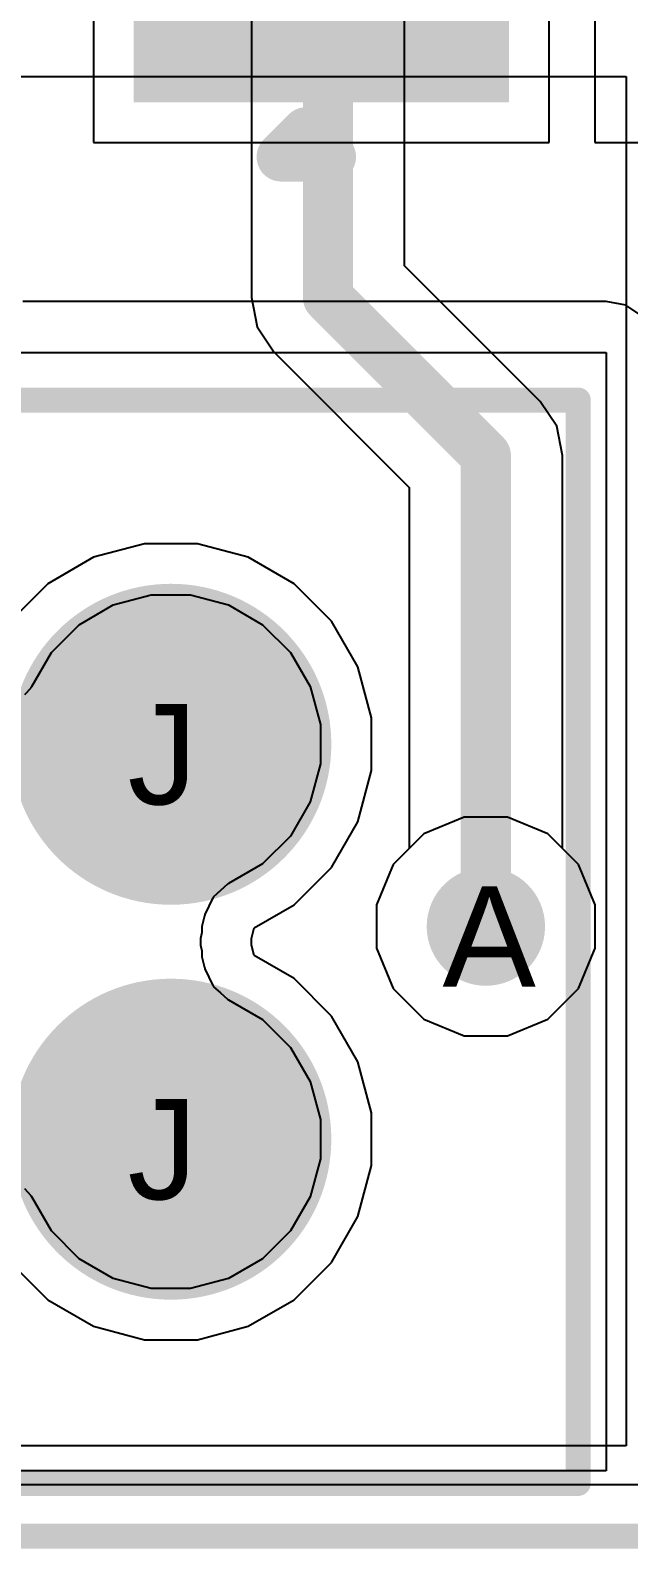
# Model space of a CAD drawing. Header units: inches. Extents: x 0 to 208, y 0 to 213.
# Drawn here: x 4.9791 to 5.0985, y -0.0025 to 0.3002 of the extents above; entities that cross this region are included whole.
import ezdxf

# ---------------------------------------------------------------- set-up
doc = ezdxf.new("R2010")
doc.units = ezdxf.units.IN
doc.header["$MEASUREMENT"] = 0
for name, color, linetype in [('Board_Outline', 216, 'Continuous'), ('Bottom Layer', 5, 'Continuous'), ('Bottom Solder', 6, 'Continuous'), ('Drill Drawing', 1, 'Continuous'), ('L2_GND1', 16, 'Continuous'), ('L3_SIG1', 76, 'Continuous'), ('L4_PWR', 90, 'Continuous'), ('L5_GND2', 156, 'Continuous'), ('L6_SIG2', 130, 'Continuous'), ('L7_GND3', 216, 'Continuous'), ('Multi-Layer', 9, 'Continuous'), ('Pad Holes', 156, 'Continuous'), ('Top Layer', 1, 'Continuous'), ('Top Overlay', 2, 'Continuous'), ('Top Paste', 8, 'Continuous'), ('Top Solder', 216, 'Continuous'), ('Via Holes', 16, 'Continuous')]:
    doc.layers.add(name, color=color, linetype=linetype)
doc.styles.add('Arial', font='', dxfattribs={"height": 0.2})
doc.styles.get('Arial').set_extended_font_data('Arial')

# ---------------------------------------------------------------- blocks, each defined once
blk = doc.blocks.new('PC817X2NIPW_176')
at = {"layer": 'Top Layer'}
blk.add_hatch(color=1, dxfattribs=at).paths.add_polyline_path([(-0.1437, 0.08543), (-0.1437, 0.01457), (-0.24212, 0.01457), (-0.24212, 0.08543)])
at = {"layer": 'Top Paste'}
blk.add_hatch(color=8, dxfattribs=at).paths.add_polyline_path([(-0.1437, 0.08543), (-0.1437, 0.01457), (-0.24212, 0.01457), (-0.24212, 0.08543)])
at = {"layer": 'Top Solder'}
blk.add_hatch(color=216, dxfattribs=at).paths.add_polyline_path([(-0.1417, 0.08743), (-0.1417, 0.01257), (-0.24412, 0.01257), (-0.24412, 0.08743)])
at = {"layer": 'Top Overlay'}
for points in [[(-0.255, 0.058, 0.00984, 0.00984, 0), (-0.255, 0.048, 0.00984, 0.00984, 0)], [(-0.255, 0.058, 0.00984, 0.00984, 0), (-0.25, 0.053, 0.00984, 0.00984, 0)], [(-0.25, 0.053, 0.00984, 0.00984, 0), (-0.255, 0.048, 0.00984, 0.00984, 0)]]:
    blk.add_lwpolyline(points, format="xyseb", dxfattribs=at)
for points in [[(-0.25746, 0.058, 0.00492, 0.00492, 1), (-0.25254, 0.058, 0.00492, 0.00492, 1)], [(-0.25746, 0.058, 0.00492, 0.00492, 1), (-0.25254, 0.058, 0.00492, 0.00492, 1)], [(-0.25246, 0.053, 0.00492, 0.00492, 1), (-0.24754, 0.053, 0.00492, 0.00492, 1)], [(-0.25246, 0.053, 0.00492, 0.00492, 1), (-0.24754, 0.053, 0.00492, 0.00492, 1)], [(-0.25746, 0.048, 0.00492, 0.00492, 1), (-0.25254, 0.048, 0.00492, 0.00492, 1)], [(-0.25746, 0.048, 0.00492, 0.00492, 1), (-0.25254, 0.048, 0.00492, 0.00492, 1)]]:
    blk.add_lwpolyline(points, format="xyseb", close=True, dxfattribs=at)
blk = doc.blocks.new('HX20012_6A_______530')
at = {"layer": 'Bottom Layer'}
h = blk.add_hatch(color=5, dxfattribs=at)
edge = h.paths.add_edge_path()
edge.add_arc((-0.07874, 0.03937), 0.03, 0, 360)
h = blk.add_hatch(color=5, dxfattribs=at)
edge = h.paths.add_edge_path()
edge.add_arc((0, 0.03937), 0.03, 0, 360)
h = blk.add_hatch(color=5, dxfattribs=at)
edge = h.paths.add_edge_path()
edge.add_arc((0.07874, 0.03937), 0.03, 0, 360)
blk.add_hatch(color=5, dxfattribs=at).paths.add_polyline_path([(-0.10874, -0.00937), (-0.04874, -0.00937), (-0.04874, -0.06937), (-0.10874, -0.06937)])
h = blk.add_hatch(color=5, dxfattribs=at)
edge = h.paths.add_edge_path()
edge.add_arc((0, -0.03937), 0.03, 0, 360)
h = blk.add_hatch(color=5, dxfattribs=at)
edge = h.paths.add_edge_path()
edge.add_arc((0.07874, -0.03937), 0.03, 0, 360)
at = {"layer": 'Bottom Solder'}
h = blk.add_hatch(color=6, dxfattribs=at)
edge = h.paths.add_edge_path()
edge.add_arc((-0.07874, 0.03937), 0.032, 0, 360)
h = blk.add_hatch(color=6, dxfattribs=at)
edge = h.paths.add_edge_path()
edge.add_arc((0, 0.03937), 0.032, 0, 360)
h = blk.add_hatch(color=6, dxfattribs=at)
edge = h.paths.add_edge_path()
edge.add_arc((0.07874, 0.03937), 0.032, 0, 360)
blk.add_hatch(color=6, dxfattribs=at).paths.add_polyline_path([(-0.11074, -0.00737), (-0.04674, -0.00737), (-0.04674, -0.07137), (-0.11074, -0.07137)])
h = blk.add_hatch(color=6, dxfattribs=at)
edge = h.paths.add_edge_path()
edge.add_arc((0, -0.03937), 0.032, 0, 360)
h = blk.add_hatch(color=6, dxfattribs=at)
edge = h.paths.add_edge_path()
edge.add_arc((0.07874, -0.03937), 0.032, 0, 360)
at = {"layer": 'L2_GND1'}
h = blk.add_hatch(color=16, dxfattribs=at)
edge = h.paths.add_edge_path()
edge.add_arc((-0.07874, 0.03937), 0.03, 0, 360)
h = blk.add_hatch(color=16, dxfattribs=at)
edge = h.paths.add_edge_path()
edge.add_arc((0, 0.03937), 0.03, 0, 360)
h = blk.add_hatch(color=16, dxfattribs=at)
edge = h.paths.add_edge_path()
edge.add_arc((0.07874, 0.03937), 0.03, 0, 360)
blk.add_hatch(color=16, dxfattribs=at).paths.add_polyline_path([(-0.10874, -0.00937), (-0.04874, -0.00937), (-0.04874, -0.06937), (-0.10874, -0.06937)])
h = blk.add_hatch(color=16, dxfattribs=at)
edge = h.paths.add_edge_path()
edge.add_arc((0, -0.03937), 0.03, 0, 360)
h = blk.add_hatch(color=16, dxfattribs=at)
edge = h.paths.add_edge_path()
edge.add_arc((0.07874, -0.03937), 0.03, 0, 360)
at = {"layer": 'L3_SIG1'}
h = blk.add_hatch(color=76, dxfattribs=at)
edge = h.paths.add_edge_path()
edge.add_arc((-0.07874, 0.03937), 0.03, 0, 360)
h = blk.add_hatch(color=76, dxfattribs=at)
edge = h.paths.add_edge_path()
edge.add_arc((0, 0.03937), 0.03, 0, 360)
h = blk.add_hatch(color=76, dxfattribs=at)
edge = h.paths.add_edge_path()
edge.add_arc((0.07874, 0.03937), 0.03, 0, 360)
blk.add_hatch(color=76, dxfattribs=at).paths.add_polyline_path([(-0.10874, -0.00937), (-0.04874, -0.00937), (-0.04874, -0.06937), (-0.10874, -0.06937)])
h = blk.add_hatch(color=76, dxfattribs=at)
edge = h.paths.add_edge_path()
edge.add_arc((0, -0.03937), 0.03, 0, 360)
h = blk.add_hatch(color=76, dxfattribs=at)
edge = h.paths.add_edge_path()
edge.add_arc((0.07874, -0.03937), 0.03, 0, 360)
at = {"layer": 'L4_PWR'}
h = blk.add_hatch(color=90, dxfattribs=at)
edge = h.paths.add_edge_path()
edge.add_arc((-0.07874, 0.03937), 0.03, 0, 360)
h = blk.add_hatch(color=90, dxfattribs=at)
edge = h.paths.add_edge_path()
edge.add_arc((0, 0.03937), 0.03, 0, 360)
h = blk.add_hatch(color=90, dxfattribs=at)
edge = h.paths.add_edge_path()
edge.add_arc((0.07874, 0.03937), 0.03, 0, 360)
blk.add_hatch(color=90, dxfattribs=at).paths.add_polyline_path([(-0.10874, -0.00937), (-0.04874, -0.00937), (-0.04874, -0.06937), (-0.10874, -0.06937)])
h = blk.add_hatch(color=90, dxfattribs=at)
edge = h.paths.add_edge_path()
edge.add_arc((0, -0.03937), 0.03, 0, 360)
h = blk.add_hatch(color=90, dxfattribs=at)
edge = h.paths.add_edge_path()
edge.add_arc((0.07874, -0.03937), 0.03, 0, 360)
at = {"layer": 'L5_GND2'}
h = blk.add_hatch(color=156, dxfattribs=at)
edge = h.paths.add_edge_path()
edge.add_arc((-0.07874, 0.03937), 0.03, 0, 360)
h = blk.add_hatch(color=156, dxfattribs=at)
edge = h.paths.add_edge_path()
edge.add_arc((0, 0.03937), 0.03, 0, 360)
h = blk.add_hatch(color=156, dxfattribs=at)
edge = h.paths.add_edge_path()
edge.add_arc((0.07874, 0.03937), 0.03, 0, 360)
blk.add_hatch(color=156, dxfattribs=at).paths.add_polyline_path([(-0.10874, -0.00937), (-0.04874, -0.00937), (-0.04874, -0.06937), (-0.10874, -0.06937)])
h = blk.add_hatch(color=156, dxfattribs=at)
edge = h.paths.add_edge_path()
edge.add_arc((0, -0.03937), 0.03, 0, 360)
h = blk.add_hatch(color=156, dxfattribs=at)
edge = h.paths.add_edge_path()
edge.add_arc((0.07874, -0.03937), 0.03, 0, 360)
at = {"layer": 'L6_SIG2'}
h = blk.add_hatch(color=130, dxfattribs=at)
edge = h.paths.add_edge_path()
edge.add_arc((-0.07874, 0.03937), 0.03, 0, 360)
h = blk.add_hatch(color=130, dxfattribs=at)
edge = h.paths.add_edge_path()
edge.add_arc((0, 0.03937), 0.03, 0, 360)
h = blk.add_hatch(color=130, dxfattribs=at)
edge = h.paths.add_edge_path()
edge.add_arc((0.07874, 0.03937), 0.03, 0, 360)
blk.add_hatch(color=130, dxfattribs=at).paths.add_polyline_path([(-0.10874, -0.00937), (-0.04874, -0.00937), (-0.04874, -0.06937), (-0.10874, -0.06937)])
h = blk.add_hatch(color=130, dxfattribs=at)
edge = h.paths.add_edge_path()
edge.add_arc((0, -0.03937), 0.03, 0, 360)
h = blk.add_hatch(color=130, dxfattribs=at)
edge = h.paths.add_edge_path()
edge.add_arc((0.07874, -0.03937), 0.03, 0, 360)
at = {"layer": 'L7_GND3'}
h = blk.add_hatch(color=216, dxfattribs=at)
edge = h.paths.add_edge_path()
edge.add_arc((-0.07874, 0.03937), 0.03, 0, 360)
h = blk.add_hatch(color=216, dxfattribs=at)
edge = h.paths.add_edge_path()
edge.add_arc((0, 0.03937), 0.03, 0, 360)
h = blk.add_hatch(color=216, dxfattribs=at)
edge = h.paths.add_edge_path()
edge.add_arc((0.07874, 0.03937), 0.03, 0, 360)
blk.add_hatch(color=216, dxfattribs=at).paths.add_polyline_path([(-0.10874, -0.00937), (-0.04874, -0.00937), (-0.04874, -0.06937), (-0.10874, -0.06937)])
h = blk.add_hatch(color=216, dxfattribs=at)
edge = h.paths.add_edge_path()
edge.add_arc((0, -0.03937), 0.03, 0, 360)
h = blk.add_hatch(color=216, dxfattribs=at)
edge = h.paths.add_edge_path()
edge.add_arc((0.07874, -0.03937), 0.03, 0, 360)
at = {"layer": 'Multi-Layer'}
h = blk.add_hatch(color=9, dxfattribs=at)
edge = h.paths.add_edge_path()
edge.add_arc((-0.07874, 0.03937), 0.03, 0, 360)
h = blk.add_hatch(color=9, dxfattribs=at)
edge = h.paths.add_edge_path()
edge.add_arc((0, 0.03937), 0.03, 0, 360)
h = blk.add_hatch(color=9, dxfattribs=at)
edge = h.paths.add_edge_path()
edge.add_arc((0.07874, 0.03937), 0.03, 0, 360)
blk.add_hatch(color=9, dxfattribs=at).paths.add_polyline_path([(-0.10874, -0.00937), (-0.04874, -0.00937), (-0.04874, -0.06937), (-0.10874, -0.06937)])
h = blk.add_hatch(color=9, dxfattribs=at)
edge = h.paths.add_edge_path()
edge.add_arc((0, -0.03937), 0.03, 0, 360)
h = blk.add_hatch(color=9, dxfattribs=at)
edge = h.paths.add_edge_path()
edge.add_arc((0.07874, -0.03937), 0.03, 0, 360)
at = {"layer": 'Pad Holes'}
h = blk.add_hatch(color=7, dxfattribs=at)
edge = h.paths.add_edge_path()
edge.add_arc((-0.07874, 0.03937), 0.018, 0, 360)
h = blk.add_hatch(color=7, dxfattribs=at)
edge = h.paths.add_edge_path()
edge.add_arc((0, 0.03937), 0.018, 0, 360)
h = blk.add_hatch(color=7, dxfattribs=at)
edge = h.paths.add_edge_path()
edge.add_arc((0.07874, 0.03937), 0.018, 0, 360)
h = blk.add_hatch(color=7, dxfattribs=at)
edge = h.paths.add_edge_path()
edge.add_arc((-0.07874, -0.03937), 0.018, 0, 360)
h = blk.add_hatch(color=7, dxfattribs=at)
edge = h.paths.add_edge_path()
edge.add_arc((0, -0.03937), 0.018, 0, 360)
h = blk.add_hatch(color=7, dxfattribs=at)
edge = h.paths.add_edge_path()
edge.add_arc((0.07874, -0.03937), 0.018, 0, 360)
at = {"layer": 'Top Layer'}
h = blk.add_hatch(color=1, dxfattribs=at)
edge = h.paths.add_edge_path()
edge.add_arc((-0.07874, 0.03937), 0.03, 0, 360)
h = blk.add_hatch(color=1, dxfattribs=at)
edge = h.paths.add_edge_path()
edge.add_arc((0, 0.03937), 0.03, 0, 360)
h = blk.add_hatch(color=1, dxfattribs=at)
edge = h.paths.add_edge_path()
edge.add_arc((0.07874, 0.03937), 0.03, 0, 360)
blk.add_hatch(color=1, dxfattribs=at).paths.add_polyline_path([(-0.10874, -0.00937), (-0.04874, -0.00937), (-0.04874, -0.06937), (-0.10874, -0.06937)])
h = blk.add_hatch(color=1, dxfattribs=at)
edge = h.paths.add_edge_path()
edge.add_arc((0, -0.03937), 0.03, 0, 360)
h = blk.add_hatch(color=1, dxfattribs=at)
edge = h.paths.add_edge_path()
edge.add_arc((0.07874, -0.03937), 0.03, 0, 360)
at = {"layer": 'Top Solder'}
h = blk.add_hatch(color=216, dxfattribs=at)
edge = h.paths.add_edge_path()
edge.add_arc((-0.07874, 0.03937), 0.032, 0, 360)
h = blk.add_hatch(color=216, dxfattribs=at)
edge = h.paths.add_edge_path()
edge.add_arc((0, 0.03937), 0.032, 0, 360)
h = blk.add_hatch(color=216, dxfattribs=at)
edge = h.paths.add_edge_path()
edge.add_arc((0.07874, 0.03937), 0.032, 0, 360)
blk.add_hatch(color=216, dxfattribs=at).paths.add_polyline_path([(-0.11074, -0.00737), (-0.04674, -0.00737), (-0.04674, -0.07137), (-0.11074, -0.07137)])
h = blk.add_hatch(color=216, dxfattribs=at)
edge = h.paths.add_edge_path()
edge.add_arc((0, -0.03937), 0.032, 0, 360)
h = blk.add_hatch(color=216, dxfattribs=at)
edge = h.paths.add_edge_path()
edge.add_arc((0.07874, -0.03937), 0.032, 0, 360)
at = {"layer": 'Top Overlay'}
for points in [[(-0.16, 0.108, 0.005, 0.005, 0), (0.16, 0.108, 0.005, 0.005, 0)], [(-0.16, 0.108, 0.005, 0.005, 0), (-0.15998, -0.108, 0.005, 0.005, 0)], [(0.16, -0.108, 0.005, 0.005, 0), (0.16, 0.108, 0.005, 0.005, 0)], [(-0.15998, -0.108, 0.005, 0.005, 0), (0.16, -0.108, 0.005, 0.005, 0)]]:
    blk.add_lwpolyline(points, format="xyseb", dxfattribs=at)
for points in [[(-0.16125, 0.108, 0.0025, 0.0025, 1), (-0.15875, 0.108, 0.0025, 0.0025, 1)], [(-0.16125, 0.108, 0.0025, 0.0025, 1), (-0.15875, 0.108, 0.0025, 0.0025, 1)], [(0.15875, 0.108, 0.0025, 0.0025, 1), (0.16125, 0.108, 0.0025, 0.0025, 1)], [(0.15875, 0.108, 0.0025, 0.0025, 1), (0.16125, 0.108, 0.0025, 0.0025, 1)], [(-0.16123, -0.108, 0.0025, 0.0025, 1), (-0.15873, -0.108, 0.0025, 0.0025, 1)], [(-0.16123, -0.108, 0.0025, 0.0025, 1), (-0.15873, -0.108, 0.0025, 0.0025, 1)], [(0.15875, -0.108, 0.0025, 0.0025, 1), (0.16125, -0.108, 0.0025, 0.0025, 1)], [(0.15875, -0.108, 0.0025, 0.0025, 1), (0.16125, -0.108, 0.0025, 0.0025, 1)]]:
    blk.add_lwpolyline(points, format="xyseb", close=True, dxfattribs=at)

msp = doc.modelspace()

# ---------------------------------------------------------------- hatches: boundary and pattern name
at = {"layer": 'Bottom Layer'}
h = msp.add_hatch(color=5, dxfattribs=at)
edge = h.paths.add_edge_path()
edge.add_arc((5.07, 0.12154), 0.01181, 0, 360)
at = {"layer": 'L2_GND1'}
h = msp.add_hatch(color=16, dxfattribs=at)
edge = h.paths.add_edge_path()
edge.add_arc((5.07, 0.12154), 0.01181, 0, 360)
at = {"layer": 'L3_SIG1'}
h = msp.add_hatch(color=76, dxfattribs=at)
edge = h.paths.add_edge_path()
edge.add_arc((5.07, 0.12154), 0.01181, 0, 360)
at = {"layer": 'L4_PWR'}
h = msp.add_hatch(color=90, dxfattribs=at)
edge = h.paths.add_edge_path()
edge.add_arc((5.07, 0.12154), 0.01181, 0, 360)
at = {"layer": 'L5_GND2'}
h = msp.add_hatch(color=156, dxfattribs=at)
edge = h.paths.add_edge_path()
edge.add_arc((5.07, 0.12154), 0.01181, 0, 360)
at = {"layer": 'L6_SIG2'}
h = msp.add_hatch(color=130, dxfattribs=at)
edge = h.paths.add_edge_path()
edge.add_arc((5.07, 0.12154), 0.01181, 0, 360)
at = {"layer": 'L7_GND3'}
h = msp.add_hatch(color=216, dxfattribs=at)
edge = h.paths.add_edge_path()
edge.add_arc((5.07, 0.12154), 0.01181, 0, 360)
at = {"layer": 'Top Layer'}
h = msp.add_hatch(color=1, dxfattribs=at)
edge = h.paths.add_edge_path()
edge.add_arc((5.07, 0.12154), 0.01181, 0, 360)
at = {"layer": 'Via Holes'}
h = msp.add_hatch(color=7, dxfattribs=at)
edge = h.paths.add_edge_path()
edge.add_arc((5.07, 0.12154), 0.00591, 0, 360)

# ---------------------------------------------------------------- linework, layer by layer
at = {"layer": 'Board_Outline'}
msp.add_lwpolyline([(0, 0, 0.005, 0.005, 0), (5.90551, 0, 0.005, 0.005, 0)], format="xyseb", dxfattribs=at)
at = {"layer": 'Bottom Layer'}
for p, q in [((5.02321, 0.31533), (5.02321, 0.24694)), ((5.05379, 0.25327), (5.05379, 0.31533)), ((5.08081, 0.22625), (5.05379, 0.25327)), ((5.02321, 0.24694), (5.02437, 0.24109)), ((5.02437, 0.24109), (5.02768, 0.23612)), ((5.02768, 0.23612), (5.05471, 0.2091)), ((5.08413, 0.22129), (5.08081, 0.22625)), ((5.08529, 0.21544), (5.08413, 0.22129)), ((5.08529, 0.1371), (5.08529, 0.21544)), ((5.05471, 0.2091), (5.05471, 0.1371)), ((5.05471, 0.1371), (5.05151, 0.1339)), ((5.08849, 0.1339), (5.08529, 0.1371)), ((5.05151, 0.1339), (5.04819, 0.12588)), ((5.09181, 0.12588), (5.08849, 0.1339)), ((5.04819, 0.12588), (5.04819, 0.11721)), ((5.09181, 0.11721), (5.09181, 0.12588)), ((5.04819, 0.11721), (5.05151, 0.10919)), ((5.08849, 0.10919), (5.09181, 0.11721)), ((5.05151, 0.10919), (5.05765, 0.10305)), ((5.08235, 0.10305), (5.08849, 0.10919)), ((5.05765, 0.10305), (5.06566, 0.09973)), ((5.07434, 0.09973), (5.08235, 0.10305)), ((5.06566, 0.09973), (5.07434, 0.09973)), ((5.89532, 0.0102), (4.89994, 0.0102))]:
    msp.add_line(p, q, dxfattribs=at)
for points in [[(5.0385, 0.24694, 0.01, 0.01, 0), (5.0385, 0.33433, 0.01, 0.01, 0)], [(5.0385, 0.24694, 0.01, 0.01, 0), (5.07, 0.21544, 0.01, 0.01, 0)], [(5.07, 0.12154, 0.01, 0.01, 0), (5.07, 0.21544, 0.01, 0.01, 0)]]:
    msp.add_lwpolyline(points, format="xyseb", dxfattribs=at)
for points in [[(5.036, 0.24694, 0.005, 0.005, 1), (5.041, 0.24694, 0.005, 0.005, 1)], [(5.036, 0.24694, 0.005, 0.005, 1), (5.041, 0.24694, 0.005, 0.005, 1)], [(5.0675, 0.21544, 0.005, 0.005, 1), (5.0725, 0.21544, 0.005, 0.005, 1)], [(5.0675, 0.21544, 0.005, 0.005, 1), (5.0725, 0.21544, 0.005, 0.005, 1)], [(5.0675, 0.12154, 0.005, 0.005, 1), (5.0725, 0.12154, 0.005, 0.005, 1)]]:
    msp.add_lwpolyline(points, format="xyseb", close=True, dxfattribs=at)
at = {"layer": 'L2_GND1'}
for p, q in [((5.06566, 0.14335), (5.05765, 0.14003)), ((5.07434, 0.14335), (5.06566, 0.14335)), ((5.08235, 0.14003), (5.07434, 0.14335)), ((5.05765, 0.14003), (5.05151, 0.1339)), ((5.08849, 0.1339), (5.08235, 0.14003)), ((5.05151, 0.1339), (5.04819, 0.12588)), ((5.09181, 0.12588), (5.08849, 0.1339)), ((5.04819, 0.12588), (5.04819, 0.11721)), ((5.09181, 0.11721), (5.09181, 0.12588)), ((5.04819, 0.11721), (5.05151, 0.10919)), ((5.08849, 0.10919), (5.09181, 0.11721)), ((5.05151, 0.10919), (5.05765, 0.10305)), ((5.08235, 0.10305), (5.08849, 0.10919)), ((5.05765, 0.10305), (5.06566, 0.09973)), ((5.07434, 0.09973), (5.08235, 0.10305)), ((5.06566, 0.09973), (5.07434, 0.09973)), ((5.33184, 0.0102), (3.69723, 0.0102))]:
    msp.add_line(p, q, dxfattribs=at)
at = {"layer": 'L3_SIG1'}
for p, q in [((5.094, 0.2462), (4.97759, 0.2462)), ((5.0979, 0.24542), (5.094, 0.2462)), ((5.10121, 0.24321), (5.0979, 0.24542)), ((4.963, 0.236), (5.094, 0.236)), ((5.094, 0.236), (5.094, 0.013)), ((5.0019, 0.19788), (4.99173, 0.19516)), ((5.01243, 0.19788), (5.0019, 0.19788)), ((5.0226, 0.19516), (5.01243, 0.19788)), ((4.99173, 0.19516), (4.9826, 0.18989)), ((5.03173, 0.18989), (5.0226, 0.19516)), ((4.9826, 0.18989), (4.97516, 0.18244)), ((5.03917, 0.18244), (5.03173, 0.18989)), ((4.98886, 0.18173), (4.99566, 0.18566)), ((4.99566, 0.18566), (5.00324, 0.18769)), ((5.00324, 0.18769), (5.01109, 0.18769)), ((5.01109, 0.18769), (5.01867, 0.18566)), ((5.01867, 0.18566), (5.02546, 0.18173)), ((4.98332, 0.17618), (4.98886, 0.18173)), ((5.02546, 0.18173), (5.03101, 0.17618)), ((5.04444, 0.17332), (5.03917, 0.18244)), ((4.97939, 0.16939), (4.98332, 0.17618)), ((5.03101, 0.17618), (5.03494, 0.16939)), ((5.04716, 0.16315), (5.04444, 0.17332)), ((4.97799, 0.16779), (4.97925, 0.16915)), ((4.97925, 0.16915), (4.9793, 0.16928)), ((4.9793, 0.16928), (4.97939, 0.16939)), ((5.03494, 0.16939), (5.03697, 0.16181)), ((5.03697, 0.16181), (5.03697, 0.15396)), ((5.04716, 0.15262), (5.04716, 0.16315)), ((5.03697, 0.15396), (5.03494, 0.14638)), ((5.04444, 0.14244), (5.04716, 0.15262)), ((5.03494, 0.14638), (5.03101, 0.13958)), ((5.03917, 0.13332), (5.04444, 0.14244)), ((5.03101, 0.13958), (5.02546, 0.13403)), ((5.02546, 0.13403), (5.01867, 0.13011)), ((5.03173, 0.12587), (5.03917, 0.13332)), ((5.01552, 0.12727), (5.01474, 0.12558)), ((5.01562, 0.12736), (5.01552, 0.12727)), ((5.01568, 0.12749), (5.01562, 0.12736)), ((5.01707, 0.12871), (5.01568, 0.12749)), ((5.01844, 0.12997), (5.01707, 0.12871)), ((5.01857, 0.13002), (5.01844, 0.12997)), ((5.01867, 0.13011), (5.01857, 0.13002)), ((5.01474, 0.12558), (5.01392, 0.12392)), ((5.02377, 0.12128), (5.03173, 0.12587)), ((5.01335, 0.12154), (5.0133, 0.12035)), ((5.01385, 0.12365), (5.01335, 0.12154)), ((5.01391, 0.12378), (5.01385, 0.12365)), ((5.01392, 0.12392), (5.01391, 0.12378)), ((5.02326, 0.11917), (5.02377, 0.12128)), ((5.0133, 0.12035), (5.01307, 0.11917)), ((5.01307, 0.11917), (5.01307, 0.11785)), ((5.02326, 0.11785), (5.02326, 0.11917)), ((5.01307, 0.11785), (5.0133, 0.11668)), ((5.0133, 0.11668), (5.01335, 0.11548)), ((5.01335, 0.11548), (5.01385, 0.11337)), ((5.02377, 0.11574), (5.02326, 0.11785)), ((5.03173, 0.11115), (5.02377, 0.11574)), ((5.01385, 0.11337), (5.01391, 0.11324)), ((5.01391, 0.11324), (5.01392, 0.1131)), ((5.01392, 0.1131), (5.01474, 0.11144)), ((5.01474, 0.11144), (5.01552, 0.10976)), ((5.01552, 0.10976), (5.01562, 0.10966)), ((5.01562, 0.10966), (5.01568, 0.10954)), ((5.01568, 0.10954), (5.01707, 0.10831)), ((5.03917, 0.1037), (5.03173, 0.11115)), ((5.01707, 0.10831), (5.01844, 0.10705)), ((5.01844, 0.10705), (5.01857, 0.10701)), ((5.01857, 0.10701), (5.01867, 0.10691)), ((5.01867, 0.10691), (5.02546, 0.10299)), ((5.02546, 0.10299), (5.03101, 0.09744)), ((5.04444, 0.09458), (5.03917, 0.1037)), ((5.03101, 0.09744), (5.03494, 0.09065)), ((5.04716, 0.08441), (5.04444, 0.09458)), ((5.03494, 0.09065), (5.03697, 0.08307)), ((5.03697, 0.08307), (5.03697, 0.07522)), ((5.04716, 0.07388), (5.04716, 0.08441)), ((5.03697, 0.07522), (5.03494, 0.06764)), ((5.04444, 0.0637), (5.04716, 0.07388)), ((4.97925, 0.06787), (4.97799, 0.06923)), ((4.9793, 0.06774), (4.97925, 0.06787)), ((4.97939, 0.06764), (4.9793, 0.06774)), ((4.98332, 0.06084), (4.97939, 0.06764)), ((5.03494, 0.06764), (5.03101, 0.06084)), ((5.03917, 0.05458), (5.04444, 0.0637)), ((4.98886, 0.05529), (4.98332, 0.06084)), ((5.03101, 0.06084), (5.02546, 0.05529)), ((4.97516, 0.05458), (4.9826, 0.04713)), ((4.99566, 0.05137), (4.98886, 0.05529)), ((5.02546, 0.05529), (5.01867, 0.05137)), ((5.03173, 0.04713), (5.03917, 0.05458)), ((5.00324, 0.04934), (4.99566, 0.05137)), ((5.01109, 0.04934), (5.00324, 0.04934)), ((5.01867, 0.05137), (5.01109, 0.04934)), ((4.9826, 0.04713), (4.99173, 0.04187)), ((5.0226, 0.04187), (5.03173, 0.04713)), ((4.99173, 0.04187), (5.0019, 0.03914)), ((5.01243, 0.03914), (5.0226, 0.04187)), ((5.0019, 0.03914), (5.01243, 0.03914)), ((5.094, 0.013), (3.776, 0.013))]:
    msp.add_line(p, q, dxfattribs=at)
at = {"layer": 'L4_PWR'}
for p, q in [((5.0019, 0.19788), (4.99173, 0.19516)), ((5.01243, 0.19788), (5.0019, 0.19788)), ((5.0226, 0.19516), (5.01243, 0.19788)), ((4.99173, 0.19516), (4.9826, 0.18989)), ((5.03173, 0.18989), (5.0226, 0.19516)), ((4.9826, 0.18989), (4.97516, 0.18244)), ((5.03917, 0.18244), (5.03173, 0.18989)), ((5.04444, 0.17332), (5.03917, 0.18244)), ((5.04716, 0.16315), (5.04444, 0.17332)), ((5.04716, 0.15262), (5.04716, 0.16315)), ((5.04444, 0.14244), (5.04716, 0.15262)), ((5.03917, 0.13332), (5.04444, 0.14244)), ((5.06566, 0.14335), (5.05765, 0.14003)), ((5.07434, 0.14335), (5.06566, 0.14335)), ((5.08235, 0.14003), (5.07434, 0.14335)), ((5.05765, 0.14003), (5.05151, 0.1339)), ((5.08849, 0.1339), (5.08235, 0.14003)), ((5.03173, 0.12587), (5.03917, 0.13332)), ((5.05151, 0.1339), (5.04819, 0.12588)), ((5.09181, 0.12588), (5.08849, 0.1339)), ((5.02377, 0.12128), (5.03173, 0.12587)), ((5.04819, 0.12588), (5.04819, 0.11721)), ((5.09181, 0.11721), (5.09181, 0.12588)), ((5.02326, 0.11917), (5.02377, 0.12128)), ((5.02326, 0.11785), (5.02326, 0.11917)), ((5.02377, 0.11574), (5.02326, 0.11785)), ((5.03173, 0.11115), (5.02377, 0.11574)), ((5.04819, 0.11721), (5.05151, 0.10919)), ((5.08849, 0.10919), (5.09181, 0.11721)), ((5.03917, 0.1037), (5.03173, 0.11115)), ((5.05151, 0.10919), (5.05765, 0.10305)), ((5.08235, 0.10305), (5.08849, 0.10919)), ((5.04444, 0.09458), (5.03917, 0.1037)), ((5.05765, 0.10305), (5.06566, 0.09973)), ((5.07434, 0.09973), (5.08235, 0.10305)), ((5.06566, 0.09973), (5.07434, 0.09973)), ((5.04716, 0.08441), (5.04444, 0.09458)), ((5.04716, 0.07388), (5.04716, 0.08441)), ((5.04444, 0.0637), (5.04716, 0.07388)), ((5.03917, 0.05458), (5.04444, 0.0637)), ((4.97516, 0.05458), (4.9826, 0.04713)), ((5.03173, 0.04713), (5.03917, 0.05458)), ((4.9826, 0.04713), (4.99173, 0.04187)), ((5.0226, 0.04187), (5.03173, 0.04713)), ((4.99173, 0.04187), (5.0019, 0.03914)), ((5.01243, 0.03914), (5.0226, 0.04187)), ((5.0019, 0.03914), (5.01243, 0.03914)), ((5.89532, 0.0102), (3.69723, 0.0102))]:
    msp.add_line(p, q, dxfattribs=at)
at = {"layer": 'L5_GND2'}
for p, q in [((5.06566, 0.14335), (5.05765, 0.14003)), ((5.07434, 0.14335), (5.06566, 0.14335)), ((5.08235, 0.14003), (5.07434, 0.14335)), ((5.05765, 0.14003), (5.05151, 0.1339)), ((5.08849, 0.1339), (5.08235, 0.14003)), ((5.05151, 0.1339), (5.04819, 0.12588)), ((5.09181, 0.12588), (5.08849, 0.1339)), ((5.04819, 0.12588), (5.04819, 0.11721)), ((5.09181, 0.11721), (5.09181, 0.12588)), ((5.04819, 0.11721), (5.05151, 0.10919)), ((5.08849, 0.10919), (5.09181, 0.11721)), ((5.05151, 0.10919), (5.05765, 0.10305)), ((5.08235, 0.10305), (5.08849, 0.10919)), ((5.05765, 0.10305), (5.06566, 0.09973)), ((5.07434, 0.09973), (5.08235, 0.10305)), ((5.06566, 0.09973), (5.07434, 0.09973)), ((5.89532, 0.0102), (3.69723, 0.0102))]:
    msp.add_line(p, q, dxfattribs=at)
at = {"layer": 'L6_SIG2'}
for p, q in [((4.71788, 0.291), (5.098, 0.291)), ((5.098, 0.291), (5.098, 0.018)), ((5.0019, 0.19788), (4.99173, 0.19516)), ((5.01243, 0.19788), (5.0019, 0.19788)), ((5.0226, 0.19516), (5.01243, 0.19788)), ((4.99173, 0.19516), (4.9826, 0.18989)), ((5.03173, 0.18989), (5.0226, 0.19516)), ((4.9826, 0.18989), (4.97516, 0.18244)), ((5.03917, 0.18244), (5.03173, 0.18989)), ((4.98886, 0.18173), (4.99566, 0.18566)), ((4.99566, 0.18566), (5.00324, 0.18769)), ((5.00324, 0.18769), (5.01109, 0.18769)), ((5.01109, 0.18769), (5.01867, 0.18566)), ((5.01867, 0.18566), (5.02546, 0.18173)), ((4.98332, 0.17618), (4.98886, 0.18173)), ((5.02546, 0.18173), (5.03101, 0.17618)), ((5.04444, 0.17332), (5.03917, 0.18244)), ((4.97939, 0.16939), (4.98332, 0.17618)), ((5.03101, 0.17618), (5.03494, 0.16939)), ((5.04716, 0.16315), (5.04444, 0.17332)), ((4.97799, 0.16779), (4.97925, 0.16915)), ((4.97925, 0.16915), (4.9793, 0.16928)), ((4.9793, 0.16928), (4.97939, 0.16939)), ((5.03494, 0.16939), (5.03697, 0.16181)), ((5.03697, 0.16181), (5.03697, 0.15396)), ((5.04716, 0.15262), (5.04716, 0.16315)), ((5.03697, 0.15396), (5.03494, 0.14638)), ((5.04444, 0.14244), (5.04716, 0.15262)), ((5.03494, 0.14638), (5.03101, 0.13958)), ((5.03917, 0.13332), (5.04444, 0.14244)), ((5.03101, 0.13958), (5.02546, 0.13403)), ((5.02546, 0.13403), (5.01867, 0.13011)), ((5.03173, 0.12587), (5.03917, 0.13332)), ((5.01552, 0.12727), (5.01474, 0.12558)), ((5.01562, 0.12736), (5.01552, 0.12727)), ((5.01568, 0.12749), (5.01562, 0.12736)), ((5.01707, 0.12871), (5.01568, 0.12749)), ((5.01844, 0.12997), (5.01707, 0.12871)), ((5.01857, 0.13002), (5.01844, 0.12997)), ((5.01867, 0.13011), (5.01857, 0.13002)), ((5.01474, 0.12558), (5.01392, 0.12392)), ((5.02377, 0.12128), (5.03173, 0.12587)), ((5.01335, 0.12154), (5.0133, 0.12035)), ((5.01385, 0.12365), (5.01335, 0.12154)), ((5.01391, 0.12378), (5.01385, 0.12365)), ((5.01392, 0.12392), (5.01391, 0.12378)), ((5.02326, 0.11917), (5.02377, 0.12128)), ((5.0133, 0.12035), (5.01307, 0.11917)), ((5.01307, 0.11917), (5.01307, 0.11785)), ((5.02326, 0.11785), (5.02326, 0.11917)), ((5.01307, 0.11785), (5.0133, 0.11668)), ((5.0133, 0.11668), (5.01335, 0.11548)), ((5.01335, 0.11548), (5.01385, 0.11337)), ((5.02377, 0.11574), (5.02326, 0.11785)), ((5.03173, 0.11115), (5.02377, 0.11574)), ((5.01385, 0.11337), (5.01391, 0.11324)), ((5.01391, 0.11324), (5.01392, 0.1131)), ((5.01392, 0.1131), (5.01474, 0.11144)), ((5.01474, 0.11144), (5.01552, 0.10976)), ((5.01552, 0.10976), (5.01562, 0.10966)), ((5.01562, 0.10966), (5.01568, 0.10954)), ((5.01568, 0.10954), (5.01707, 0.10831)), ((5.03917, 0.1037), (5.03173, 0.11115)), ((5.01707, 0.10831), (5.01844, 0.10705)), ((5.01844, 0.10705), (5.01857, 0.10701)), ((5.01857, 0.10701), (5.01867, 0.10691)), ((5.01867, 0.10691), (5.02546, 0.10299)), ((5.02546, 0.10299), (5.03101, 0.09744)), ((5.04444, 0.09458), (5.03917, 0.1037)), ((5.03101, 0.09744), (5.03494, 0.09065)), ((5.04716, 0.08441), (5.04444, 0.09458)), ((5.03494, 0.09065), (5.03697, 0.08307)), ((5.03697, 0.08307), (5.03697, 0.07522)), ((5.04716, 0.07388), (5.04716, 0.08441)), ((5.03697, 0.07522), (5.03494, 0.06764)), ((5.04444, 0.0637), (5.04716, 0.07388)), ((4.97925, 0.06787), (4.97799, 0.06923)), ((4.9793, 0.06774), (4.97925, 0.06787)), ((4.97939, 0.06764), (4.9793, 0.06774)), ((4.98332, 0.06084), (4.97939, 0.06764)), ((5.03494, 0.06764), (5.03101, 0.06084)), ((5.03917, 0.05458), (5.04444, 0.0637)), ((4.98886, 0.05529), (4.98332, 0.06084)), ((5.03101, 0.06084), (5.02546, 0.05529)), ((4.97516, 0.05458), (4.9826, 0.04713)), ((4.99566, 0.05137), (4.98886, 0.05529)), ((5.02546, 0.05529), (5.01867, 0.05137)), ((5.03173, 0.04713), (5.03917, 0.05458)), ((5.00324, 0.04934), (4.99566, 0.05137)), ((5.01109, 0.04934), (5.00324, 0.04934)), ((5.01867, 0.05137), (5.01109, 0.04934)), ((4.9826, 0.04713), (4.99173, 0.04187)), ((5.0226, 0.04187), (5.03173, 0.04713)), ((4.99173, 0.04187), (5.0019, 0.03914)), ((5.01243, 0.03914), (5.0226, 0.04187)), ((5.0019, 0.03914), (5.01243, 0.03914)), ((5.098, 0.018), (3.788, 0.018))]:
    msp.add_line(p, q, dxfattribs=at)
at = {"layer": 'L7_GND3'}
for p, q in [((5.06566, 0.14335), (5.05765, 0.14003)), ((5.07434, 0.14335), (5.06566, 0.14335)), ((5.08235, 0.14003), (5.07434, 0.14335)), ((5.05765, 0.14003), (5.05151, 0.1339)), ((5.08849, 0.1339), (5.08235, 0.14003)), ((5.05151, 0.1339), (5.04819, 0.12588)), ((5.09181, 0.12588), (5.08849, 0.1339)), ((5.04819, 0.12588), (5.04819, 0.11721)), ((5.09181, 0.11721), (5.09181, 0.12588)), ((5.04819, 0.11721), (5.05151, 0.10919)), ((5.08849, 0.10919), (5.09181, 0.11721)), ((5.05151, 0.10919), (5.05765, 0.10305)), ((5.08235, 0.10305), (5.08849, 0.10919)), ((5.05765, 0.10305), (5.06566, 0.09973)), ((5.07434, 0.09973), (5.08235, 0.10305)), ((5.06566, 0.09973), (5.07434, 0.09973)), ((5.89532, 0.0102), (3.69723, 0.0102))]:
    msp.add_line(p, q, dxfattribs=at)
at = {"layer": 'Top Layer'}
for p, q in [((4.99174, 0.3963), (4.99174, 0.27788)), ((5.0826, 0.27788), (5.0826, 0.3963)), ((5.09174, 0.3963), (5.09174, 0.27788)), ((4.99174, 0.27788), (5.0826, 0.27788)), ((5.09174, 0.27788), (5.11933, 0.27788)), ((5.06566, 0.14335), (5.05765, 0.14003)), ((5.07434, 0.14335), (5.06566, 0.14335)), ((5.08235, 0.14003), (5.07434, 0.14335)), ((5.05765, 0.14003), (5.05151, 0.1339)), ((5.08849, 0.1339), (5.08235, 0.14003)), ((5.05151, 0.1339), (5.04819, 0.12588)), ((5.09181, 0.12588), (5.08849, 0.1339)), ((5.04819, 0.12588), (5.04819, 0.11721)), ((5.09181, 0.11721), (5.09181, 0.12588)), ((5.04819, 0.11721), (5.05151, 0.10919)), ((5.08849, 0.10919), (5.09181, 0.11721)), ((5.05151, 0.10919), (5.05765, 0.10305)), ((5.08235, 0.10305), (5.08849, 0.10919)), ((5.05765, 0.10305), (5.06566, 0.09973)), ((5.07434, 0.09973), (5.08235, 0.10305)), ((5.06566, 0.09973), (5.07434, 0.09973)), ((5.89532, 0.0102), (4.90555, 0.0102))]:
    msp.add_line(p, q, dxfattribs=at)

# ---------------------------------------------------------------- block references
at = {"rotation": 90}
msp.add_blockref('PC817X2NIPW_176', (5.08717, 0.53), dxfattribs=at)
msp.add_blockref('HX20012_6A_______530', (4.92842, 0.11851))

# ---------------------------------------------------------------- texts
at = {"layer": 'Drill Drawing', "style": 'Arial'}
for s, p in [('J', (4.9985, 0.14589)), ('A', (5.06134, 0.10955)), ('J', (4.9985, 0.06715))]:
    msp.add_text(s, height=0.02, dxfattribs=at).set_placement(p)

doc.saveas('drawing.dxf')
